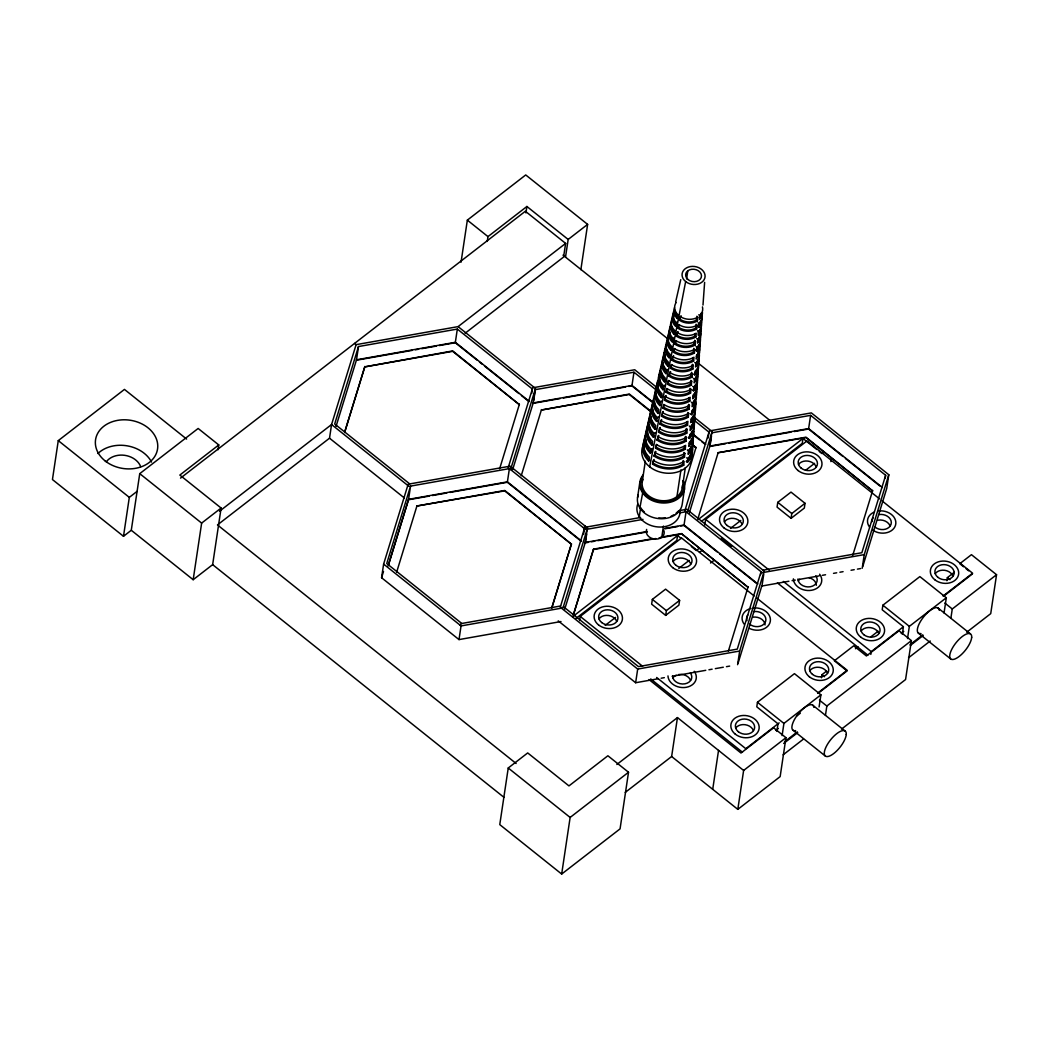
<?xml version="1.0" encoding="UTF-8"?>
<svg xmlns="http://www.w3.org/2000/svg" width="1049" height="1049" viewBox="0 0 1049 1049"><rect width="100%" height="100%" fill="white"/><g stroke="black" fill="none" stroke-linecap="round" stroke-linejoin="round"><path stroke-width="1.5" d="M702.987 305.049L704.626 282.338M690.911 452.67A23.563 18.344 8.5 0 1 686.295 461.56L687.449 462.307L687.764 458.57A24.743 19.249 8.5 0 0 692.733 446.638M692.983 436.423A24.153 18.79 8.5 0 1 688.432 450.624L688.118 454.361A24.429 19.013 8.5 0 0 693.035 442.586M692.288 431.008A21.793 16.968 8.5 0 1 688.314 437.721L689.468 438.469L689.783 434.732A22.96 17.872 8.5 0 0 694.281 422.301M694.936 417.305A22.37 17.413 8.5 0 1 690.452 426.786L690.137 430.523A22.658 17.636 8.5 0 0 693.979 415.614M690.334 413.883L691.488 414.643L691.802 410.893A21.19 16.496 8.5 0 0 696.051 401.924M695.959 389.389A20.6 16.037 8.5 0 1 692.471 402.96L692.156 406.697A20.888 16.246 8.5 0 0 696.248 395.394M692.353 390.058L693.507 390.805L693.822 387.068A19.42 15.119 8.5 0 0 697.113 374.283M698.188 368.92A18.83 14.66 8.5 0 1 694.49 379.122L694.176 382.859A19.118 14.87 8.5 0 0 697.926 372.513M693.704 374.165L694.858 374.913L695.172 371.176A18.239 14.201 8.5 0 0 698.254 359.164M699.395 354.706A17.649 13.742 8.5 0 1 695.841 363.229L695.526 366.966A17.938 13.952 8.5 0 0 699.132 358.312M698.647 344.951A15.302 11.906 8.5 0 1 695.723 350.327L696.864 351.074L697.192 347.337A16.469 12.824 8.5 0 0 700.181 337.214M700.745 329.635A15.879 12.365 8.5 0 1 697.86 339.391L697.546 343.128A16.168 12.575 8.5 0 0 700.483 333.202M701.309 322.043A15.289 11.906 8.5 0 1 698.529 331.445L698.214 335.182A15.578 12.116 8.5 0 0 701.348 327.681M697.742 326.488L698.883 327.236L699.211 323.498A14.699 11.447 8.5 0 0 701.886 314.464M702.45 306.885A14.109 10.988 8.5 0 1 699.88 315.552L699.565 319.302A14.398 11.198 8.5 0 0 702.45 312.353M683.725 465.192A25.019 19.472 8.5 0 1 652.557 464.091L653.265 460.327A24.743 19.249 8.5 0 0 684.079 461.416L683.725 465.192L682.794 464.274L683.148 460.498M684.486 457.18L683.555 456.263L683.909 452.486L684.84 453.404L684.486 457.18A24.429 19.013 8.5 0 1 654.052 456.105L655.625 451.49L654.052 456.105M685.246 449.169A23.839 18.554 8.5 0 1 655.546 448.12L656.254 444.356A23.563 18.331 8.5 0 0 685.6 445.392L685.246 449.169L684.315 448.251L684.551 445.733M686.007 441.144L685.076 440.239L685.43 436.463L686.361 437.381L686.007 441.144A23.248 18.095 8.5 0 1 657.054 440.121L658.628 435.519L657.054 440.121M686.19 428.451L687.134 429.369L686.767 433.132L685.836 432.214L686.072 429.71M687.528 425.12A22.068 17.177 8.5 0 1 660.044 424.15L660.739 420.4A21.78 16.954 8.5 0 0 687.895 421.357L687.528 425.12L686.597 424.202L686.833 421.698M687.711 412.427L688.655 413.345L688.288 417.109L687.357 416.191L687.593 413.686M688.472 404.416L689.416 405.32L689.049 409.097L688.118 408.179L688.354 405.661M689.809 401.085A20.298 15.787 8.5 0 1 664.528 400.193L665.236 396.43A20.01 15.578 8.5 0 0 690.176 397.309L689.809 401.085L688.878 400.167L689.114 397.65M690.57 393.073L689.639 392.156L689.993 388.379L690.937 389.297L690.57 393.073A19.708 15.329 8.5 0 1 666.023 392.208L666.731 388.445A19.42 15.119 8.5 0 0 690.937 389.297M690.753 380.367L691.697 381.285L691.33 385.062L690.399 384.144L690.635 381.626M692.091 377.05A18.528 14.411 8.5 0 1 669.013 376.224L669.721 372.474A18.239 14.201 8.5 0 0 692.458 373.274L692.091 377.05L691.16 376.132L691.514 372.356M692.851 369.038L691.92 368.12L692.274 364.344L693.219 365.262L692.851 369.038A17.938 13.952 8.5 0 1 670.508 368.238L671.216 364.488A17.649 13.742 8.5 0 0 693.219 365.262M693.612 361.013A17.348 13.493 8.5 0 1 672.016 360.253L672.711 356.503A17.059 13.283 8.5 0 0 693.979 357.25L693.612 361.013L692.681 360.109L692.917 357.591M694.372 353.002A16.758 13.034 8.5 0 1 673.51 352.267L674.205 348.504A16.469 12.824 8.5 0 0 694.74 349.238L694.372 353.002L693.441 352.084L693.795 348.32M694.556 340.309L695.5 341.227L695.133 344.99L694.202 344.072L694.438 341.568M695.893 336.978A15.578 12.116 8.5 0 1 676.5 336.296L677.208 332.533A15.289 11.906 8.5 0 0 696.261 333.215L695.893 336.978L694.962 336.06L695.199 333.543M696.654 328.966L695.723 328.049L696.077 324.285L697.021 325.19L696.654 328.966A14.988 11.657 8.5 0 1 677.995 328.311L678.703 324.547A14.699 11.447 8.5 0 0 697.021 325.19M696.838 316.26L697.782 317.178L697.415 320.955L696.484 320.037L696.72 317.519M186.617 439.059L124.451 389.402L58.272 440.619L52.45 479.55L123.494 536.301L131.282 530.269L139.74 473.65L198.143 428.464L218.769 444.946L218.048 449.772M123.494 536.301L129.315 497.37L137.104 491.352M131.282 530.269L193.173 579.717L201.644 523.097L221.103 508.031L179.838 475.066L218.769 444.946M193.173 579.717L212.645 564.65L221.103 508.031M217.458 524.92L329.517 438.194L331.563 424.53L356.109 344.649L458.085 326.619L565.621 243.394L525.365 211.242L180.533 478.108M531.712 393.427L532.368 389.022L457.325 329.071L358.496 346.55L356.45 360.213L412.244 350.353M364.79 366.875L452.709 350.917L519.347 404.626L452.644 351.336L364.79 366.875L344.597 432.568M560.979 621.546L459.003 639.588L381.574 577.737L383.619 564.087L408.166 484.205L510.142 466.162L587.571 528.014L563.025 607.896L461.049 625.925L383.619 564.087M388.523 564.795L408.507 499.757L410.552 486.107L386.753 563.523L461.796 623.473L560.638 605.994M571.403 544.169L504.766 490.46L416.912 505.998L504.7 490.88L571.403 544.169L551.695 608.302M461.049 262.198L467.343 220.133L525.733 174.947L587.624 224.381L580.858 269.672M476.915 360.004L455.292 342.735L457.325 329.071M487.247 241.44L487.969 236.615L526.9 206.483L568.165 239.447L565.516 257.136M459.003 639.588L461.049 625.925M525.942 212.921L526.9 206.483M581.12 541.205L507.349 482.278L509.394 468.628M533.692 400.6L535.056 391.5M565.621 243.394L563.575 257.057L465.113 333.254M650.747 411.142L629.348 394.057L541.428 410.015L629.282 394.476L650.682 411.562M508.241 767.999L499.77 824.619L561.674 874.053L620.064 828.867L628.521 772.248L607.896 755.765L568.964 785.898L527.699 752.933L508.241 767.999L570.132 817.446L561.674 874.053M583.559 534.452L584.437 528.565L586.378 527.057M587.191 529.247L585.145 542.897L588.358 542.333M586.666 534.085L585.526 541.677L564.755 609.063M579.599 620.588L580.215 616.419L681.575 537.98L754.179 595.976M573.305 615.252L593.55 549.138L652.662 538.688M652.281 402.134L631.931 385.875L633.963 372.211L535.134 389.69L533.089 403.354L560.192 398.554M637.543 497.567L639.903 481.845M642.263 481.688L645.319 461.232M639.864 507.952L642.919 491.548M639.287 516.672L640.637 507.69A21.701 16.889 8.5 0 0 644.401 512.004M686.597 278.929L687.803 270.839M657.946 678.782L635.642 682.729L637.687 669.065L560.258 607.214L585.185 526.113M652.347 599.399L651.639 604.172L665.669 615.383L678.9 605.142L679.608 600.356L665.591 589.158L652.347 599.399L666.377 610.61L665.669 615.383M661.775 537.285L663.44 526.087M676.946 496.583L680.945 469.847M682.283 488.047L685.338 467.605M681.312 538.517L677.562 535.514L676.828 540.405L575.914 618.504M684.512 488.795L682.165 504.517A22.58 17.571 8.5 0 1 655.428 518.088A22.58 17.571 8.5 0 1 638.212 495.023M681.404 533.6L748.055 587.309L681.404 533.6L660.647 537.272M717.07 551.84L683.987 525.418L686.033 511.755M692.274 444.317L695.985 447.753L693.468 445.746M708.127 438.036L709.006 432.162L693.743 419.967M711.471 436.161L710.107 445.261L689.272 513.079M704.81 524.92L705.636 519.36L806.996 440.921L879.6 498.918M671.635 756.513L677.457 717.582L743.623 770.451L737.814 809.369L671.635 756.513L625.217 792.428M718.132 452.722L805.92 437.617L872.624 490.893L805.986 437.184L718.132 452.722L697.873 518.849M712.717 789.32L718.539 750.402M737.617 664.686L739.663 651.036L764.21 571.154L686.78 509.303L678.821 510.719M760.63 574.642L761.076 571.705L737.277 649.121L638.448 666.613L563.392 606.663M763.764 574.183L762.164 584.804L738.103 663.125M777.768 502.34L777.06 507.113L791.077 518.324L804.321 508.083L805.029 503.297L790.998 492.099L777.768 502.34L791.798 513.538L791.077 518.324M819.085 706.987L820.908 694.831L794.447 673.655L757.457 702.279L756.775 706.829L778.004 723.784L776.863 731.402M816.751 449.47L802.983 438.456L802.249 443.347L701.335 521.445M842.911 456.446L808.569 429.015L810.615 415.352L711.773 432.831L709.727 446.494L725.672 443.675M782.108 735.598L783.918 723.417L820.908 694.831M649.016 679.568L740.987 753.025L773.585 727.796L785.963 737.683L780.154 776.601L737.814 809.369M830.874 461.599L831.346 458.479M821.485 677.785L821.944 674.704L826.625 671.085M825.445 715.392L826.848 706.043L911.384 640.624L899.006 630.737L866.408 655.966L853.689 645.804L834.361 660.765L847.067 670.927L818.233 693.245M862.199 568.283L864.245 554.619L888.791 474.738L811.362 412.9L709.386 430.929L684.84 510.811L762.269 572.662L864.245 554.619M885.212 478.239L885.658 475.289L810.615 415.352M888.791 474.738L886.746 488.401L862.684 566.709M870.814 654.419L871.234 651.639L903.307 626.817M944.048 612.97L946.316 597.76L919.868 576.596L882.878 605.207L882.196 609.771L903.425 626.725L902.284 634.343M907.529 638.539L909.339 626.358L946.316 597.76M911.384 640.624L905.575 679.542L841.521 729.107M946.906 580.726L947.365 577.632L954.38 572.216M950.866 618.333L952.269 608.984L996.55 574.708L971.453 554.672L959.783 563.706L963.598 566.762M996.55 574.708L990.728 613.639L966.693 632.245M658.549 432.136L660.123 427.533L658.549 432.136A22.658 17.636 8.5 0 0 686.767 433.132M661.539 416.165L663.112 411.549L661.539 416.165A21.478 16.705 8.5 0 0 688.288 417.109M689.049 409.097A20.888 16.246 8.5 0 1 663.034 408.179L663.742 404.416A20.6 16.037 8.5 0 0 689.416 405.32M691.33 385.062A19.118 14.87 8.5 0 1 667.518 384.222L668.226 380.459A18.83 14.66 8.5 0 0 691.697 381.285M695.133 344.99A16.168 12.575 8.5 0 1 675.005 344.282L675.7 340.519A15.879 12.365 8.5 0 0 695.5 341.227M697.415 320.955A14.398 11.198 8.5 0 1 679.49 320.325L680.198 316.562A14.109 10.988 8.5 0 0 697.782 317.178M652.557 464.091L654.13 459.475M655.546 448.12L656.897 444.75M660.044 424.15L661.617 419.548M663.034 408.179L664.371 404.822M664.528 400.193L666.102 395.578L665.236 396.43M666.023 392.208L667.361 388.851M667.518 384.222L668.856 380.853M669.013 376.224L670.586 371.621L669.721 372.474M670.508 368.238L671.858 364.882M672.016 360.253L673.589 355.65M673.51 352.267L674.848 348.911M675.005 344.282L676.343 340.925M676.5 336.296L678.074 331.681L677.208 332.533M677.995 328.311L679.332 324.954M679.49 320.325L681.063 315.71M649.672 466.805L685.653 281.565A11.578 9.008 8.5 0 1 690.268 266.59A11.578 9.008 8.5 0 1 704.784 278.182A11.578 9.008 8.5 0 1 685.653 281.565M644.243 446.061A23.563 18.344 8.5 0 0 649.711 460.262L648.61 460.944L649.37 457.22A24.743 19.249 8.5 0 1 645.214 437.328M645.869 439.57A22.973 17.885 8.5 0 0 651.298 452.355L650.21 453.024L650.957 449.3A24.153 18.79 8.5 0 1 646.905 429.88M647.6 431.978A22.383 17.427 8.5 0 0 652.898 444.448L651.796 445.117L652.544 441.393A23.563 18.331 8.5 0 1 648.584 422.445M649.331 424.399A21.793 16.968 8.5 0 0 654.484 436.528L653.383 437.197L654.13 433.473A22.96 17.872 8.5 0 1 650.039 415.496M651.049 416.82A21.203 16.509 8.5 0 0 656.071 428.621L654.969 429.29L655.717 425.566A22.37 17.413 8.5 0 1 651.731 408.048M657.657 420.701L656.556 421.37L657.303 417.646A21.78 16.954 8.5 0 1 653.422 400.6M654.51 401.649A20.023 15.578 8.5 0 0 659.244 412.795L658.156 413.463L658.903 409.739A21.19 16.496 8.5 0 1 656.412 390.949M660.844 404.875L659.742 405.543L660.49 401.819A20.6 16.037 8.5 0 1 656.818 385.691M658.313 384.301A18.843 14.66 8.5 0 0 662.43 396.968L661.329 397.637L662.076 393.913A20.01 15.578 8.5 0 1 657.71 380.459M664.017 389.048L662.916 389.717L663.663 385.993A19.42 15.119 8.5 0 1 660.201 370.795M661.421 372.343A17.663 13.742 8.5 0 0 665.604 381.141L664.502 381.81L665.25 378.086A18.83 14.66 8.5 0 1 661.893 363.347M664.712 354.011A18.239 14.201 8.5 0 0 666.849 370.179L666.102 373.903A18.528 14.411 8.5 0 1 662.798 359.401M665.027 354.942A16.482 12.824 8.5 0 0 668.79 365.314L667.688 365.983L668.436 362.259A17.649 13.742 8.5 0 1 665.066 348.924M668.475 339.863A15.302 11.906 8.5 0 0 671.963 349.487L670.862 350.156L671.609 346.432A16.469 12.824 8.5 0 1 668.475 333.988M670.18 326.514A15.879 12.365 8.5 0 0 673.196 338.525L672.448 342.249A16.168 12.575 8.5 0 1 669.38 330.029M671.793 326.632A14.122 10.988 8.5 0 0 675.136 333.661L674.048 334.329L674.795 330.605A15.289 11.906 8.5 0 1 672.868 317.244M673.576 311.592A14.699 11.447 8.5 0 0 676.382 322.699L675.635 326.423A14.988 11.657 8.5 0 1 673.746 313.336M675.268 310.412A12.942 10.07 8.5 0 0 678.323 317.834L677.221 318.503L677.969 314.779A14.109 10.988 8.5 0 1 676.185 302.453M651.547 451.109L652.045 448.631L650.957 449.3M675.648 301.981L680.749 279.663M358.496 346.55L334.697 423.98L409.739 483.917M336.047 426.379L356.516 359.794L455.345 342.315L529.116 401.243M344.662 432.149L364.855 366.455M381.574 577.737L383.501 571.469M388.117 565.922L408.572 499.337L507.414 481.858L581.185 540.786M396.666 572.111L416.912 505.998M499.639 468.746L519.412 404.193M510.575 469.572L535.514 388.471L458.085 326.619M512.686 469.506L533.469 402.121M521.235 475.708L541.494 409.595M551.761 607.869L571.469 543.749M573.357 614.832L593.55 549.138M684.446 485.294L696.051 447.333M728.399 651.009L748.107 586.876M852.496 556.167L872.689 490.473M885.658 475.289L861.858 552.718L763.016 570.197M813.854 707.354A15.958 5.992 -51.4 0 0 811.729 704.744L810.733 704.692A15.958 5.992 -51.4 0 0 796.663 716.021L795.457 717.831A15.958 5.992 -51.4 0 0 793.608 730.537M568.165 239.447L587.624 224.381M219.49 511.256L331.563 424.53L408.979 486.382L512.528 468.064M459.855 624.981L461.796 623.473M572.767 616.615L677.562 535.514M698.188 519.557L802.983 438.456M698.922 548.535L696.352 550.528L691.33 546.529M824.108 451.66L821.76 453.47L819.256 451.463M605.168 625.414L615.514 617.415M678.821 568.414L689.154 560.415M699.486 552.43L702.056 550.437M730.471 528.447L740.817 520.435M805.514 470.372L814.562 463.356M710.54 563.011L714.421 560.009M666.377 610.61L679.608 600.356M791.798 513.538L805.029 503.297M616.851 764.485L677.457 717.582M570.132 817.446L628.521 772.248M855.473 648.754L858.003 646.8M870.604 637.045L878.17 631.196M779.171 722.879L745.813 748.698L656.648 677.47M817.669 693.101L847.172 670.259L756.735 598.022M943.077 596.042L972.593 573.2L882.157 500.95M943.654 596.186L972.489 573.869M775.775 730.419L778.345 728.439M901.196 633.36L903.766 631.38M743.623 770.451L785.963 737.683M784.56 741.774L797.319 731.9M909.981 644.715L922.74 634.842M783.669 743.453L797.725 732.582M910.375 645.41L923.146 635.524M783.105 754.847L803.534 739.034M908.526 657.789L930.24 640.991M796.663 716.021L800.335 713.202M676.382 322.699L677.484 322.03M673.196 338.525L674.297 337.857M666.849 370.179L667.938 369.497M663.663 385.993L664.764 385.324M660.49 401.819L661.591 401.151M657.303 417.646L658.405 416.978M654.13 433.473L655.232 432.804M415.43 349.789L418.617 349.225M421.803 348.661L436.161 346.118M439.347 345.554L455.292 342.735M533.154 402.934L631.996 385.455L653.619 402.724M563.379 397.991L584.096 394.332M587.296 393.768L625.545 387.002M628.744 386.438L631.931 385.875M709.793 446.061L808.635 428.582L882.406 487.51M408.507 499.757L429.251 496.098M432.424 495.534L446.782 492.991M449.955 492.427L507.349 482.278M728.858 443.111L791.038 432.109M794.224 431.545L808.569 429.015M583.244 527.621L640.585 517.472M642.985 519.373L585.617 529.522L508.201 467.67L532.748 387.789L634.724 369.759L657.566 388.012M679.634 512.895L687.593 511.479L712.153 431.598L694.386 417.41M585.211 542.477L647.39 531.476M664.922 528.381L684.053 524.998L757.824 583.926M591.531 541.769L594.731 541.205M597.904 540.641L647.325 531.909M664.843 528.801L677.615 526.546M680.775 525.982L683.987 525.418M593.485 549.558L655.782 538.543M658.982 537.98L681.339 534.02M761.81 586.037L788.9 581.238M792.087 580.674L795.273 580.11M798.459 579.546L819.177 575.888M822.364 575.324L825.55 574.76M833.522 573.357L836.709 572.793M839.895 572.23L843.081 571.666M851.041 570.25L854.227 569.686M857.413 569.122L860.6 568.558M637.687 669.065L739.663 651.036M661.132 678.218L664.319 677.654M672.291 676.238L705.754 670.324M708.94 669.76L712.127 669.196M715.313 668.633L723.286 667.23M726.472 666.666L729.658 666.102M698.726 314.805L699.88 315.552M698.057 322.751L699.211 323.498M697.388 330.697L698.529 331.445M696.706 338.643L697.86 339.391M696.038 346.59L697.192 347.337M694.687 362.482L695.841 363.229M693.35 378.374L694.49 379.122M692.668 386.32L693.822 387.068M691.33 402.2L692.471 402.96M689.311 426.038L690.452 426.786M687.292 449.877L688.432 450.624M686.61 457.823L687.764 458.57M845.455 458.479L879.796 485.91M966.129 568.781L968.673 570.813M563.011 255.143L667.702 338.761M698.359 363.256L769.887 420.387M947.365 577.632L949.909 579.664M467.343 220.133L487.969 236.615M944.834 603.057L952.269 608.984M937.976 607.974L970.364 633.845M633.963 372.211L655.586 389.481M693.048 434.22L705.767 444.37M692.983 434.64L699.342 439.715M701.886 441.747L704.43 443.779M918.295 633.058L950.682 658.929M882.878 605.207L909.339 626.358M705.636 519.36L769.323 570.236M783.341 581.434L871.234 651.639M721.371 538.15L731.559 546.28M777.414 582.916L867.851 655.153M479.459 362.036L482.002 364.069M484.546 366.101L518.888 393.532M521.432 395.565L529.063 401.662M719.601 553.872L756.486 583.336M821.944 674.704L824.488 676.723M819.413 700.116L826.848 706.043M812.555 705.033L844.943 730.904M354.562 343.416L356.109 344.649M792.874 730.117L825.261 755.988M757.457 702.279L783.918 723.417M580.215 616.419L642.631 666.285M650.721 678.952L742.443 752.212M329.517 438.194L404.403 498.013M558.225 620.877L635.642 682.729M218.454 525.719L516.121 763.488M139.74 473.65L201.644 523.097M58.272 440.619L129.315 497.37M212.645 564.65L503.913 797.306M97.937 453.522A31.339 24.389 8.5 0 1 151.541 462.071M106.264 461.888A18.803 14.634 8.5 0 1 124.647 455.318A18.803 14.634 8.5 0 1 140.684 466.661M795.588 730.615A15.958 5.992 -51.4 0 1 794.513 730.707M673.078 561.53A9.69 7.54 8.5 0 1 682.545 558.147A9.69 7.54 8.5 0 1 690.806 563.982M598.966 618.884A9.69 7.54 8.5 0 1 608.433 615.488A9.69 7.54 8.5 0 1 616.694 621.336M752.658 617.205A9.69 7.54 8.5 0 1 765.062 624.955M753.484 611.646A9.69 7.54 8.5 0 1 765.639 621.349A9.69 7.54 8.5 0 1 749.629 624.181M747.019 620.693A9.69 7.54 8.5 0 1 747.767 614.976M672.829 677.877A9.69 7.54 8.5 0 1 676.251 675.228M678.546 674.559A9.69 7.54 8.5 0 1 690.557 680.329M690.36 672.92A9.69 7.54 8.5 0 1 684.918 683.83A9.69 7.54 8.5 0 1 672.514 676.067M809.789 670.731A9.69 7.54 8.5 0 1 819.256 667.348A9.69 7.54 8.5 0 1 827.517 673.196M735.677 728.085A9.69 7.54 8.5 0 1 745.144 724.702A9.69 7.54 8.5 0 1 753.405 730.537M753.379 607.987A14.24 11.08 8.5 0 1 770.281 621.493A14.24 11.08 8.5 0 1 749.524 628.469M744.187 624.207A14.24 11.08 8.5 0 1 751.018 608.407M694.215 671.268A14.24 11.08 8.5 0 1 686.216 687.318A14.24 11.08 8.5 0 1 667.977 675.91M939.275 610.295A15.958 5.992 -51.4 0 0 937.15 607.673L936.154 607.633A15.958 5.992 -51.4 0 0 922.084 618.962L920.878 620.772A15.958 5.992 -51.4 0 0 921.009 633.557M798.499 464.471A9.69 7.54 8.5 0 1 807.966 461.088A9.69 7.54 8.5 0 1 816.214 466.923M724.387 521.825A9.69 7.54 8.5 0 1 733.854 518.429A9.69 7.54 8.5 0 1 742.115 524.277M878.079 520.147A9.69 7.54 8.5 0 1 890.077 525.929M878.905 514.587A9.69 7.54 8.5 0 1 891.06 524.29A9.69 7.54 8.5 0 1 875.05 527.123M872.034 521.668A9.69 7.54 8.5 0 1 873.188 517.918M798.25 580.818A9.69 7.54 8.5 0 1 799.718 579.297M808.963 577.671A9.69 7.54 8.5 0 1 816.371 585.25M815.781 575.849A9.69 7.54 8.5 0 1 810.339 586.758A9.69 7.54 8.5 0 1 797.922 579.009M935.21 573.672A9.69 7.54 8.5 0 1 944.677 570.289A9.69 7.54 8.5 0 1 952.938 576.124M861.098 631.026A9.69 7.54 8.5 0 1 870.565 627.643A9.69 7.54 8.5 0 1 878.826 633.478M878.8 510.929A14.24 11.08 8.5 0 1 895.466 525.379A14.24 11.08 8.5 0 1 872.873 530.217M869.595 527.149A14.24 11.08 8.5 0 1 874.223 512.096M819.636 574.209A14.24 11.08 8.5 0 1 811.638 590.259A14.24 11.08 8.5 0 1 793.385 578.851M677.221 318.503A14.398 11.198 8.5 0 1 674.481 307.632M700.994 313.284A12.942 10.07 8.5 0 1 699.709 316.955M696.484 320.037A12.942 10.07 8.5 0 1 680.355 319.473M692.156 447.595A25.019 19.472 8.5 0 1 687.449 462.307M648.61 460.944A25.019 19.472 8.5 0 1 644.414 440.829M682.794 464.274A23.563 18.344 8.5 0 1 653.435 463.238M701.611 318.031A14.988 11.657 8.5 0 1 698.883 327.236M700.43 320.981A13.532 10.529 8.5 0 1 699.093 324.836M695.723 328.049A13.532 10.529 8.5 0 1 678.86 327.458M675.241 323.984A13.532 10.529 8.5 0 1 673.969 315.998M684.84 453.404A24.153 18.79 8.5 0 1 654.76 452.342M650.21 453.024A24.429 19.013 8.5 0 1 645.109 435.781M691.16 446.533A22.973 17.885 8.5 0 1 688.826 451.45M683.555 456.263A22.973 17.885 8.5 0 1 654.93 455.253M674.048 334.329A15.578 12.116 8.5 0 1 672.081 320.732M699.775 329.478A14.122 10.988 8.5 0 1 698.332 332.939M694.962 336.06A14.122 10.988 8.5 0 1 677.366 335.444M693.848 431.323A23.563 18.331 8.5 0 1 689.114 442.678L688.8 446.415A23.839 18.554 8.5 0 0 693.271 432.398M651.796 445.117A23.839 18.554 8.5 0 1 647.797 425.946M691.724 438.77A22.383 17.427 8.5 0 1 689.455 443.57M684.315 448.251A22.383 17.427 8.5 0 1 656.425 447.267M699.355 335.287A14.712 11.447 8.5 0 1 697.716 340.82M694.202 344.072A14.712 11.447 8.5 0 1 675.871 343.429M672.107 339.915A14.712 11.447 8.5 0 1 670.193 332.323M686.374 437.381A22.96 17.872 8.5 0 1 657.749 436.371M694.136 427.258A23.248 18.095 8.5 0 1 689.468 438.469M653.383 437.197A23.248 18.095 8.5 0 1 649.488 418.512M685.076 440.239A21.793 16.968 8.5 0 1 657.92 439.269M700.234 342.997A16.758 13.034 8.5 0 1 696.864 351.074M670.862 350.156A16.758 13.034 8.5 0 1 668.751 335.523M693.441 352.084A15.302 11.906 8.5 0 1 674.376 351.415M687.134 429.369A22.37 17.413 8.5 0 1 659.244 428.385M654.969 429.29A22.658 17.636 8.5 0 1 650.931 411.562M693.232 420.793A21.203 16.509 8.5 0 1 690.701 427.782M685.836 432.214A21.203 16.509 8.5 0 1 659.415 431.283M699.617 344.793A17.059 13.283 8.5 0 1 696.51 355.283L696.195 359.02A17.348 13.493 8.5 0 0 699.355 348.36M667.872 339.443A17.059 13.283 8.5 0 0 670.023 354.352L669.275 358.076A17.348 13.493 8.5 0 1 665.971 344.964M698.241 350.602A15.892 12.365 8.5 0 1 696.47 356.581M692.681 360.109A15.892 12.365 8.5 0 1 672.881 359.401M668.816 355.598A15.892 12.365 8.5 0 1 666.6 349.487M694.818 404.508A21.78 16.954 8.5 0 1 691.134 418.839L690.819 422.59A22.068 17.177 8.5 0 0 695.133 410.644M656.556 421.37A22.068 17.177 8.5 0 1 652.622 404.101M693.415 415.483A20.613 16.05 8.5 0 1 691.33 419.902M686.597 424.202A20.613 16.05 8.5 0 1 660.909 423.298M655.848 418.643A20.613 16.05 8.5 0 1 652.78 409.228M667.688 365.983A17.938 13.952 8.5 0 1 664.266 352.438M697.533 360.436A16.482 12.824 8.5 0 1 695.854 364.462M691.92 368.12A16.482 12.824 8.5 0 1 671.386 367.386M688.655 413.345A21.19 16.496 8.5 0 1 662.247 412.401M695.697 403.013A21.478 16.705 8.5 0 1 691.488 414.643M658.156 413.463A21.478 16.705 8.5 0 1 653.461 399.026M694.346 405.399A20.023 15.578 8.5 0 1 691.96 412.008M687.357 416.191A20.023 15.578 8.5 0 1 662.404 415.312M697.991 362.718A18.528 14.411 8.5 0 1 694.858 374.913M696.339 370.323A17.072 13.283 8.5 0 1 695.238 372.343M691.16 376.132A17.072 13.283 8.5 0 1 669.891 375.372M665.525 371.294A17.072 13.283 8.5 0 1 663.309 362.482M659.742 405.543A20.888 16.246 8.5 0 1 656.018 389.205M694.556 399.957A19.433 15.119 8.5 0 1 692.576 404.114M688.118 408.179A19.433 15.119 8.5 0 1 663.899 407.327M659.126 402.934A19.433 15.119 8.5 0 1 656.241 394.057M664.502 381.81A19.118 14.87 8.5 0 1 661.093 366.848M696.418 375.909A17.663 13.742 8.5 0 1 694.608 380.223M690.399 384.144A17.663 13.742 8.5 0 1 668.397 383.37M697.074 384.17A20.01 15.578 8.5 0 1 693.153 395.014L692.838 398.751A20.298 15.787 8.5 0 0 696.811 387.763M661.329 397.637A20.298 15.787 8.5 0 1 657.71 381.757M695.12 392.195A18.843 14.66 8.5 0 1 693.205 396.234M688.878 400.167A18.843 14.66 8.5 0 1 665.394 399.341M697.362 380.144A19.708 15.329 8.5 0 1 693.507 390.805M662.916 389.717A19.708 15.329 8.5 0 1 660.608 372.264M695.684 384.432A18.253 14.201 8.5 0 1 693.835 388.34M689.639 392.156A18.253 14.201 8.5 0 1 666.902 391.356M662.404 387.225A18.253 14.201 8.5 0 1 660.031 376.788M692.065 452.88A25.333 19.708 8.5 0 1 664.109 472.915A25.333 19.708 8.5 0 1 643.103 445.641M682.44 485.582A20.259 15.761 8.5 0 1 659.703 500.425A20.259 15.761 8.5 0 1 642.919 479.288M682.886 480.612A21.859 17.007 8.5 0 1 661.211 501.868A21.859 17.007 8.5 0 1 642.434 476.705M683.502 480.914A22.58 17.571 8.5 0 1 659.441 502.668A22.58 17.571 8.5 0 1 643.312 474.659M678.021 511.296A21.701 16.889 8.5 0 1 676.081 513.197M673.773 514.836A21.701 16.889 8.5 0 1 671.15 516.174M665.21 517.8A21.701 16.889 8.5 0 1 658.798 517.931M680.119 510.85A21.701 16.889 8.5 0 1 655.848 526.716A21.701 16.889 8.5 0 1 637.7 504.241M663.637 530.02A9.048 7.041 8.5 0 1 655.481 539.134A9.048 7.041 8.5 0 1 646.643 529.417M846.255 734.431L846.058 735.808A15.958 5.992 -51.4 0 1 828.369 756.408A15.958 5.992 -51.4 0 1 830.834 739.532A15.958 5.992 -51.4 0 1 846.255 734.431M971.676 637.372L971.479 638.749A15.958 5.992 -51.4 0 1 953.79 659.349A15.958 5.992 -51.4 0 1 956.255 642.473A15.958 5.992 -51.4 0 1 971.676 637.372M105.136 460.917A31.339 24.389 8.5 0 0 156.917 451.765A31.339 24.389 8.5 0 0 117.606 420.361A31.339 24.389 8.5 0 0 105.136 460.917M675.779 565.188A9.69 7.54 8.5 0 0 691.776 562.356A9.69 7.54 8.5 0 0 679.621 552.653A9.69 7.54 8.5 0 0 675.779 565.188M601.667 622.529A9.69 7.54 8.5 0 0 617.677 619.71A9.69 7.54 8.5 0 0 605.522 609.994A9.69 7.54 8.5 0 0 601.667 622.529M812.49 674.389A9.69 7.54 8.5 0 0 828.487 671.557A9.69 7.54 8.5 0 0 816.332 661.853A9.69 7.54 8.5 0 0 812.49 674.389M738.378 731.743A9.69 7.54 8.5 0 0 754.388 728.911A9.69 7.54 8.5 0 0 742.233 719.208A9.69 7.54 8.5 0 0 738.378 731.743M672.658 567.601A14.24 11.08 8.5 0 0 696.195 563.431A14.24 11.08 8.5 0 0 678.323 549.165A14.24 11.08 8.5 0 0 672.658 567.601M598.559 624.942A14.24 11.08 8.5 0 0 622.083 620.785A14.24 11.08 8.5 0 0 604.224 606.506A14.24 11.08 8.5 0 0 598.559 624.942M809.369 676.802A14.24 11.08 8.5 0 0 832.906 672.632A14.24 11.08 8.5 0 0 815.034 658.366A14.24 11.08 8.5 0 0 809.369 676.802M735.27 734.143A14.24 11.08 8.5 0 0 758.794 729.986A14.24 11.08 8.5 0 0 740.935 715.72A14.24 11.08 8.5 0 0 735.27 734.143M801.187 468.129A9.69 7.54 8.5 0 0 817.197 465.297A9.69 7.54 8.5 0 0 805.042 455.594A9.69 7.54 8.5 0 0 801.187 468.129M727.088 525.47A9.69 7.54 8.5 0 0 743.085 522.638A9.69 7.54 8.5 0 0 730.943 512.935A9.69 7.54 8.5 0 0 727.088 525.47M937.911 577.33A9.69 7.54 8.5 0 0 953.908 574.498A9.69 7.54 8.5 0 0 941.753 564.795A9.69 7.54 8.5 0 0 937.911 577.33M863.799 634.684A9.69 7.54 8.5 0 0 879.796 631.852A9.69 7.54 8.5 0 0 867.654 622.149A9.69 7.54 8.5 0 0 863.799 634.684M798.079 470.542A14.24 11.08 8.5 0 0 821.616 466.372A14.24 11.08 8.5 0 0 803.744 452.106A14.24 11.08 8.5 0 0 798.079 470.542M723.967 527.883A14.24 11.08 8.5 0 0 747.504 523.726A14.24 11.08 8.5 0 0 729.645 509.447A14.24 11.08 8.5 0 0 723.967 527.883M934.79 579.743A14.24 11.08 8.5 0 0 958.327 575.573A14.24 11.08 8.5 0 0 940.455 561.307A14.24 11.08 8.5 0 0 934.79 579.743M860.691 637.084A14.24 11.08 8.5 0 0 884.215 632.927A14.24 11.08 8.5 0 0 866.356 618.648A14.24 11.08 8.5 0 0 860.691 637.084M687.908 279.467A7.959 6.189 8.5 0 0 701.204 277.565A7.959 6.189 8.5 0 0 691.606 269.305A7.959 6.189 8.5 0 0 687.908 279.467"/></g></svg>
